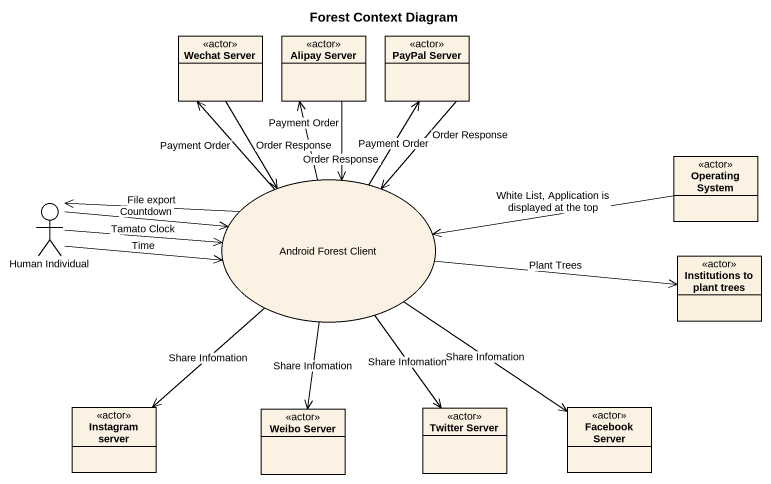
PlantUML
@startuml
title Forest Context Diagram
allowmixing
hide circle
hide empty members
class "Wechat Server" as Wechat_Server <<actor>> #FCF2E3
class "Alipay Server" as Alipay_Server <<actor>> #FCF2E3
class "PayPal Server" as PayPal_Server <<actor>> #FCF2E3
usecase "Android Forest Client" as Android_Forest_Client
class "Operating System" as Operating_System <<actor>> #FCF2E3
actor "Human Individual" as Human_Individual
class "Institutions to plant trees" as Institutions_to_plant_trees <<actor>> #FBF1E1
class "Instagram server" as Instagram_server <<actor>> #FCF2E3
class "Weibo Server" as Weibo_Server <<actor>> #FCF2E3
class "Twitter Server" as Twitter_Server <<actor>> #FCF2E3
class "Facebook Server" as Facebook_Server <<actor>> #FCF2E3
Wechat_Server --> Android_Forest_Client : Order Response
Alipay_Server --> Android_Forest_Client : Order Response
PayPal_Server --> Android_Forest_Client : Order Response
Android_Forest_Client -up-> Wechat_Server : Payment Order
Android_Forest_Client -up-> Alipay_Server : Payment Order
Android_Forest_Client -up-> PayPal_Server : Payment Order
Android_Forest_Client -right-> Institutions_to_plant_trees : Plant Trees
Android_Forest_Client --> Instagram_server : Share Infomation
Android_Forest_Client --> Weibo_Server : Share Infomation
Android_Forest_Client --> Twitter_Server : Share Infomation
Android_Forest_Client --> Facebook_Server : Share Infomation
Operating_System -left-> Android_Forest_Client : White List, Application is displayed at the top
Human_Individual -right-> Android_Forest_Client : Time
Human_Individual -right-> Android_Forest_Client : Tamato Clock
Human_Individual -right-> Android_Forest_Client : Countdown
Human_Individual <-right- Android_Forest_Client : File export
@enduml
